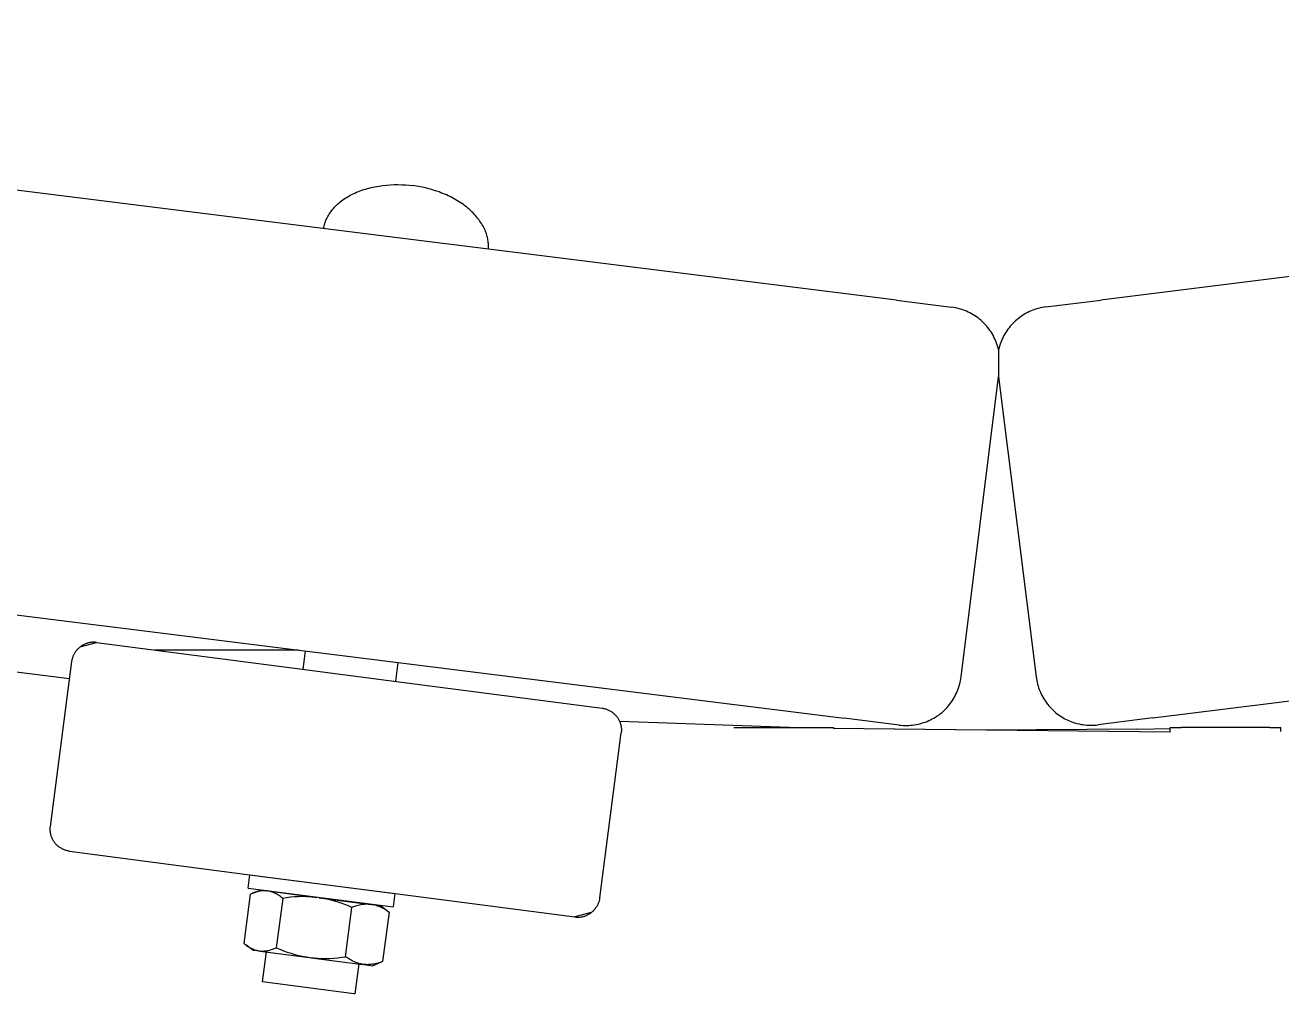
# Model space of a CAD drawing. Header units: millimetres. Extents: x -779 to 3049, y 55 to 2500.
# Drawn here: x 1229.2 to 1342.5, y 1976.3 to 2063.7 of the extents above; entities that cross this region are included whole.
import ezdxf

# ---------------------------------------------------------------- set-up
doc = ezdxf.new("R2010")
doc.units = ezdxf.units.MM
doc.layers.add('ZANO_R', color=7, linetype='Continuous', lineweight=0)
doc.layers.add('ZANO_W', color=1, linetype='Continuous', lineweight=0)
doc.styles.add('Arial', font='arial.ttf')
doc.styles.get("Standard").update_dxf_attribs({"font": 'ARIALUNI.TTF'})
doc.dimstyles.new('pl i ang', dxfattribs={"dimtxt": 50, "dimasz": 50, "dimexe": 1.25, "dimexo": 0.625, "dimgap": 10, "dimtad": 1, "dimtoh": 1, "dimtxsty": 'Standard', "dimcen": 2.5, "dimclrd": 1, "dimclre": 1, "dimclrt": 1, "dimadec": 0, "dimazin": 0, "dimtfac": 1, "dimtmove": 0, "dimatfit": 3, "dimfxl": 1, "dimarcsym": 1})

# ---------------------------------------------------------------- blocks, each defined once
blk = doc.blocks.new('*D388')
at = {"layer": 'ZANO_W', "color": 1, "lineweight": -2}
for p, q in [((1098.91, 2242.71), (1098.91, 2159.05)), ((1542.08, 2012.95), (1542.08, 2179.05)), ((1128.91, 2169.05), (1512.08, 2169.05))]:
    blk.add_line(p, q, dxfattribs=at)
at = {"layer": 'ZANO_W', "color": 1}
for points in [[(1128.91, 2174.05), (1128.91, 2164.05), (1098.91, 2169.05)], [(1512.08, 2164.05), (1512.08, 2174.05), (1542.08, 2169.05)]]:
    blk.add_solid(points, dxfattribs=at)
at = {"layer": 'ZANO_W', "color": 1, "insert": (1320.49, 2194.37), "char_height": 30, "attachment_point": 5, "style": 'Arial'}
blk.add_mtext('443', dxfattribs=at)

msp = doc.modelspace()

# ---------------------------------------------------------------- linework, layer by layer
at = {"layer": 'ZANO_R'}
for p, q in [((1307.85, 2038.91), (1149.09, 2058.75)), ((1485.05, 2058.77), (1326.28, 2038.93)), ((1260.6, 2049.12), (1260.77, 2049.16)), ((1260.77, 2049.16), (1260.95, 2049.19)), ((1260.95, 2049.19), (1261.12, 2049.22)), ((1261.12, 2049.22), (1261.3, 2049.25)), ((1261.3, 2049.25), (1261.47, 2049.27)), ((1261.47, 2049.27), (1261.82, 2049.31)), ((1261.82, 2049.31), (1262.17, 2049.34)), ((1262.17, 2049.34), (1262.52, 2049.35)), ((1262.52, 2049.35), (1262.87, 2049.35)), ((1262.87, 2049.35), (1263.21, 2049.34)), ((1263.21, 2049.34), (1263.55, 2049.33)), ((1263.55, 2049.33), (1263.88, 2049.3)), ((1263.88, 2049.3), (1264.21, 2049.26)), ((1264.54, 2049.21), (1264.21, 2049.26)), ((1264.88, 2049.15), (1264.54, 2049.21)), ((1265.22, 2049.08), (1264.88, 2049.15)), ((1257.89, 2047.97), (1258.01, 2048.05)), ((1258.01, 2048.05), (1258.14, 2048.14)), ((1258.14, 2048.14), (1258.27, 2048.22)), ((1258.27, 2048.22), (1258.41, 2048.3)), ((1258.41, 2048.3), (1258.55, 2048.38)), ((1258.55, 2048.38), (1258.69, 2048.45)), ((1258.69, 2048.45), (1258.83, 2048.52)), ((1258.83, 2048.52), (1258.98, 2048.59)), ((1258.98, 2048.59), (1259.13, 2048.66)), ((1259.13, 2048.66), (1259.29, 2048.72)), ((1259.29, 2048.72), (1259.45, 2048.78)), ((1259.45, 2048.78), (1259.6, 2048.84)), ((1259.6, 2048.84), (1259.77, 2048.9)), ((1259.77, 2048.9), (1259.93, 2048.95)), ((1259.93, 2048.95), (1260.1, 2049)), ((1260.1, 2049), (1260.26, 2049.04)), ((1260.26, 2049.04), (1260.43, 2049.08)), ((1260.43, 2049.08), (1260.6, 2049.12)), ((1265.55, 2049), (1265.22, 2049.08)), ((1265.89, 2048.91), (1265.55, 2049)), ((1266.23, 2048.8), (1265.89, 2048.91)), ((1266.57, 2048.69), (1266.23, 2048.8)), ((1266.74, 2048.62), (1266.57, 2048.69)), ((1266.9, 2048.56), (1266.74, 2048.62)), ((1267.07, 2048.49), (1266.9, 2048.56)), ((1267.23, 2048.41), (1267.07, 2048.49)), ((1267.4, 2048.34), (1267.23, 2048.41)), ((1267.56, 2048.26), (1267.4, 2048.34)), ((1267.71, 2048.18), (1267.56, 2048.26)), ((1267.87, 2048.1), (1267.71, 2048.18)), ((1268.02, 2048.01), (1267.87, 2048.1)), ((1268.18, 2047.92), (1268.02, 2048.01)), ((1256.71, 2046.78), (1256.79, 2046.89)), ((1256.79, 2046.89), (1256.87, 2046.99)), ((1256.87, 2046.99), (1256.95, 2047.1)), ((1256.95, 2047.1), (1257.04, 2047.2)), ((1257.04, 2047.2), (1257.13, 2047.3)), ((1257.13, 2047.3), (1257.22, 2047.4)), ((1257.22, 2047.4), (1257.32, 2047.5)), ((1257.32, 2047.5), (1257.43, 2047.6)), ((1257.43, 2047.6), (1257.54, 2047.69)), ((1257.54, 2047.69), (1257.65, 2047.79)), ((1257.65, 2047.79), (1257.76, 2047.88)), ((1257.76, 2047.88), (1257.89, 2047.97)), ((1268.33, 2047.83), (1268.18, 2047.92)), ((1268.47, 2047.74), (1268.33, 2047.83)), ((1268.62, 2047.64), (1268.47, 2047.74)), ((1268.76, 2047.54), (1268.62, 2047.64)), ((1268.89, 2047.44), (1268.76, 2047.54)), ((1269.03, 2047.34), (1268.89, 2047.44)), ((1269.16, 2047.23), (1269.03, 2047.34)), ((1269.28, 2047.12), (1269.16, 2047.23)), ((1269.4, 2047.02), (1269.28, 2047.12)), ((1269.52, 2046.9), (1269.4, 2047.02)), ((1269.64, 2046.79), (1269.52, 2046.9)), ((1256.21, 2045.7), (1256.25, 2045.81)), ((1256.25, 2045.81), (1256.28, 2045.92)), ((1256.28, 2045.92), (1256.32, 2046.03)), ((1256.32, 2046.03), (1256.36, 2046.13)), ((1256.36, 2046.13), (1256.41, 2046.24)), ((1256.41, 2046.24), (1256.46, 2046.35)), ((1256.46, 2046.35), (1256.52, 2046.46)), ((1256.52, 2046.46), (1256.58, 2046.57)), ((1256.58, 2046.57), (1256.64, 2046.68)), ((1256.64, 2046.68), (1256.71, 2046.78)), ((1269.75, 2046.68), (1269.64, 2046.79)), ((1269.85, 2046.56), (1269.75, 2046.68)), ((1269.96, 2046.44), (1269.85, 2046.56)), ((1270.05, 2046.33), (1269.96, 2046.44)), ((1270.15, 2046.21), (1270.05, 2046.33)), ((1270.23, 2046.09), (1270.15, 2046.21)), ((1270.32, 2045.96), (1270.23, 2046.09)), ((1270.4, 2045.84), (1270.32, 2045.96)), ((1270.47, 2045.72), (1270.4, 2045.84)), ((1256.15, 2045.37), (1256.16, 2045.48)), ((1256.16, 2045.48), (1256.19, 2045.59)), ((1256.19, 2045.59), (1256.21, 2045.7)), ((1270.54, 2045.6), (1270.47, 2045.72)), ((1270.6, 2045.47), (1270.54, 2045.6)), ((1270.66, 2045.35), (1270.6, 2045.47)), ((1270.72, 2045.23), (1270.66, 2045.35)), ((1270.77, 2045.12), (1270.72, 2045.23)), ((1270.81, 2045.01), (1270.77, 2045.12)), ((1270.85, 2044.9), (1270.81, 2045.01)), ((1270.88, 2044.79), (1270.85, 2044.9)), ((1270.91, 2044.68), (1270.88, 2044.79)), ((1270.94, 2044.57), (1270.91, 2044.68)), ((1270.96, 2044.46), (1270.94, 2044.57)), ((1270.98, 2044.35), (1270.96, 2044.46)), ((1271, 2044.24), (1270.98, 2044.35)), ((1271.01, 2044.13), (1271, 2044.24)), ((1271.02, 2044.03), (1271.01, 2044.13)), ((1271.03, 2043.92), (1271.02, 2044.03)), ((1271.02, 2043.51), (1271.03, 2043.61)), ((1271.03, 2043.82), (1271.03, 2043.92)), ((1271.03, 2043.71), (1271.03, 2043.82)), ((1271.03, 2043.61), (1271.03, 2043.71)), ((1321.33, 2038.31), (1326.28, 2038.93)), ((1307.85, 2038.91), (1312.82, 2038.29)), ((1312.99, 2038.26), (1312.82, 2038.29)), ((1313.16, 2038.23), (1312.99, 2038.26)), ((1313.33, 2038.2), (1313.16, 2038.23)), ((1313.5, 2038.15), (1313.33, 2038.2)), ((1313.67, 2038.11), (1313.5, 2038.15)), ((1313.83, 2038.05), (1313.67, 2038.11)), ((1314, 2037.99), (1313.83, 2038.05)), ((1314.16, 2037.93), (1314, 2037.99)), ((1314.32, 2037.85), (1314.16, 2037.93)), ((1314.47, 2037.78), (1314.32, 2037.85)), ((1319.71, 2037.82), (1319.55, 2037.74)), ((1319.86, 2037.89), (1319.71, 2037.82)), ((1320.01, 2037.96), (1319.86, 2037.89)), ((1320.17, 2038.02), (1320.01, 2037.96)), ((1320.33, 2038.08), (1320.17, 2038.02)), ((1320.49, 2038.13), (1320.33, 2038.08)), ((1320.66, 2038.18), (1320.49, 2038.13)), ((1320.82, 2038.22), (1320.66, 2038.18)), ((1320.99, 2038.25), (1320.82, 2038.22)), ((1321.16, 2038.28), (1320.99, 2038.25)), ((1321.32, 2038.31), (1321.16, 2038.28)), ((1321.33, 2038.31), (1321.32, 2038.31)), ((1314.63, 2037.7), (1314.47, 2037.78)), ((1314.78, 2037.61), (1314.63, 2037.7)), ((1314.92, 2037.52), (1314.78, 2037.61)), ((1315.07, 2037.42), (1314.92, 2037.52)), ((1315.21, 2037.32), (1315.07, 2037.42)), ((1315.35, 2037.21), (1315.21, 2037.32)), ((1315.48, 2037.1), (1315.35, 2037.21)), ((1315.61, 2036.98), (1315.48, 2037.1)), ((1315.73, 2036.86), (1315.61, 2036.98)), ((1315.86, 2036.73), (1315.73, 2036.86)), ((1315.97, 2036.6), (1315.86, 2036.73)), ((1318.23, 2036.69), (1318.12, 2036.56)), ((1318.34, 2036.81), (1318.23, 2036.69)), ((1318.46, 2036.93), (1318.34, 2036.81)), ((1318.59, 2037.05), (1318.46, 2036.93)), ((1318.71, 2037.16), (1318.59, 2037.05)), ((1318.85, 2037.27), (1318.71, 2037.16)), ((1318.98, 2037.37), (1318.85, 2037.27)), ((1319.12, 2037.47), (1318.98, 2037.37)), ((1319.26, 2037.56), (1319.12, 2037.47)), ((1319.41, 2037.65), (1319.26, 2037.56)), ((1319.55, 2037.74), (1319.41, 2037.65)), ((1316.08, 2036.47), (1315.97, 2036.6)), ((1316.19, 2036.33), (1316.08, 2036.47)), ((1316.29, 2036.19), (1316.19, 2036.33)), ((1316.39, 2036.05), (1316.29, 2036.19)), ((1316.48, 2035.9), (1316.39, 2036.05)), ((1316.57, 2035.75), (1316.48, 2035.9)), ((1316.65, 2035.59), (1316.57, 2035.75)), ((1316.73, 2035.44), (1316.65, 2035.59)), ((1317.47, 2035.57), (1317.39, 2035.42)), ((1317.54, 2035.72), (1317.47, 2035.57)), ((1317.63, 2035.87), (1317.54, 2035.72)), ((1317.72, 2036.01), (1317.63, 2035.87)), ((1317.81, 2036.16), (1317.72, 2036.01)), ((1317.91, 2036.29), (1317.81, 2036.16)), ((1318.01, 2036.43), (1317.91, 2036.29)), ((1318.12, 2036.56), (1318.01, 2036.43)), ((1316.8, 2035.28), (1316.73, 2035.44)), ((1316.86, 2035.12), (1316.8, 2035.28)), ((1316.92, 2034.95), (1316.86, 2035.12)), ((1316.98, 2034.79), (1316.92, 2034.95)), ((1317.03, 2034.62), (1316.98, 2034.79)), ((1317.07, 2034.45), (1317.03, 2034.62)), ((1317.11, 2034.62), (1317.07, 2034.45)), ((1317.07, 2034.45), (1317.07, 2032.01)), ((1317.15, 2034.78), (1317.11, 2034.62)), ((1317.21, 2034.94), (1317.15, 2034.78)), ((1317.26, 2035.1), (1317.21, 2034.94)), ((1317.32, 2035.26), (1317.26, 2035.1)), ((1317.39, 2035.42), (1317.32, 2035.26)), ((1313.68, 2004.92), (1317.07, 2032.01)), ((1317.07, 2032.01), (1320.45, 2004.94)), ((1144.38, 2021.04), (1303.14, 2001.2)), ((1331, 2001.22), (1489.76, 2021.06)), ((1233.22, 2004.75), (1210.4, 2007.62)), ((1233.73, 2007.14), (1233.76, 2007.19)), ((1233.76, 2007.19), (1233.8, 2007.25)), ((1233.8, 2007.25), (1233.85, 2007.3)), ((1233.85, 2007.3), (1233.89, 2007.36)), ((1233.89, 2007.36), (1233.93, 2007.41)), ((1233.93, 2007.41), (1233.98, 2007.46)), ((1233.98, 2007.46), (1234.03, 2007.5)), ((1234.03, 2007.5), (1234.08, 2007.55)), ((1234.08, 2007.55), (1234.13, 2007.59)), ((1234.13, 2007.59), (1234.19, 2007.64)), ((1234.19, 2007.64), (1235.66, 2008.04)), ((1234.24, 2007.68), (1234.19, 2007.64)), ((1234.3, 2007.72), (1234.24, 2007.68)), ((1234.35, 2007.75), (1234.3, 2007.72)), ((1234.41, 2007.79), (1234.35, 2007.75)), ((1234.47, 2007.82), (1234.41, 2007.79)), ((1234.53, 2007.85), (1234.47, 2007.82)), ((1234.6, 2007.88), (1234.53, 2007.85)), ((1234.66, 2007.91), (1234.6, 2007.88)), ((1234.72, 2007.93), (1234.66, 2007.91)), ((1234.79, 2007.95), (1234.72, 2007.93)), ((1234.85, 2007.97), (1234.79, 2007.95)), ((1234.92, 2007.99), (1234.85, 2007.97)), ((1234.98, 2008.01), (1234.92, 2007.99)), ((1235.05, 2008.02), (1234.98, 2008.01)), ((1235.12, 2008.03), (1235.05, 2008.02)), ((1235.19, 2008.04), (1235.12, 2008.03)), ((1235.25, 2008.05), (1235.19, 2008.04)), ((1235.32, 2008.05), (1235.25, 2008.05)), ((1235.39, 2008.05), (1235.32, 2008.05)), ((1235.46, 2008.05), (1235.39, 2008.05)), ((1235.53, 2008.05), (1235.46, 2008.05)), ((1235.6, 2008.04), (1235.53, 2008.05)), ((1235.66, 2008.04), (1235.6, 2008.04)), ((1235.66, 2008.04), (1253.51, 2005.72)), ((1240.89, 2007.36), (1253.89, 2007.36)), ((1254.31, 2005.61), (1254.52, 2007.28)), ((1231.49, 1991.43), (1233.42, 2006.31)), ((1233.42, 2006.31), (1233.43, 2006.38)), ((1233.43, 2006.38), (1233.44, 2006.44)), ((1233.44, 2006.44), (1233.46, 2006.51)), ((1233.46, 2006.51), (1233.48, 2006.58)), ((1233.48, 2006.58), (1233.5, 2006.64)), ((1233.5, 2006.64), (1233.52, 2006.71)), ((1233.52, 2006.71), (1233.54, 2006.77)), ((1233.54, 2006.77), (1233.57, 2006.84)), ((1233.57, 2006.84), (1233.59, 2006.9)), ((1233.59, 2006.9), (1233.62, 2006.96)), ((1233.62, 2006.96), (1233.66, 2007.02)), ((1233.66, 2007.02), (1233.69, 2007.08)), ((1233.69, 2007.08), (1233.73, 2007.14)), ((1262.86, 2006.24), (1262.64, 2004.53)), ((1253.51, 2005.72), (1263.43, 2004.43)), ((1320.45, 2004.94), (1320.48, 2004.77)), ((1263.43, 2004.43), (1281.28, 2002.11)), ((1313.4, 2003.77), (1313.46, 2003.93)), ((1313.46, 2003.93), (1313.51, 2004.09)), ((1313.51, 2004.09), (1313.55, 2004.25)), ((1313.55, 2004.25), (1313.6, 2004.42)), ((1313.6, 2004.42), (1313.63, 2004.59)), ((1313.63, 2004.59), (1313.66, 2004.75)), ((1313.66, 2004.75), (1313.68, 2004.92)), ((1320.48, 2004.77), (1320.51, 2004.6)), ((1320.51, 2004.6), (1320.54, 2004.44)), ((1320.54, 2004.44), (1320.58, 2004.27)), ((1320.58, 2004.27), (1320.63, 2004.11)), ((1320.63, 2004.11), (1320.68, 2003.94)), ((1320.68, 2003.94), (1320.74, 2003.78)), ((1312.74, 2002.57), (1312.84, 2002.71)), ((1312.84, 2002.71), (1312.94, 2002.85)), ((1312.94, 2002.85), (1313.03, 2003)), ((1313.03, 2003), (1313.11, 2003.15)), ((1313.11, 2003.15), (1313.19, 2003.3)), ((1313.19, 2003.3), (1313.26, 2003.45)), ((1313.26, 2003.45), (1313.33, 2003.61)), ((1313.33, 2003.61), (1313.4, 2003.77)), ((1320.74, 2003.78), (1320.81, 2003.62)), ((1320.81, 2003.62), (1320.87, 2003.47)), ((1320.87, 2003.47), (1320.95, 2003.31)), ((1320.95, 2003.31), (1321.03, 2003.16)), ((1321.03, 2003.16), (1321.11, 2003.02)), ((1321.11, 2003.02), (1321.2, 2002.87)), ((1321.2, 2002.87), (1321.3, 2002.73)), ((1321.3, 2002.73), (1321.39, 2002.59)), ((1281.28, 2002.11), (1281.35, 2002.1)), ((1281.35, 2002.1), (1281.41, 2002.09)), ((1281.41, 2002.09), (1281.48, 2002.07)), ((1281.48, 2002.07), (1281.55, 2002.05)), ((1281.55, 2002.05), (1281.61, 2002.04)), ((1281.61, 2002.04), (1281.68, 2002.01)), ((1281.68, 2002.01), (1281.74, 2001.99)), ((1281.74, 2001.99), (1281.81, 2001.97)), ((1281.81, 2001.97), (1281.87, 2001.94)), ((1281.87, 2001.94), (1281.93, 2001.91)), ((1281.93, 2001.91), (1281.99, 2001.88)), ((1281.99, 2001.88), (1282.05, 2001.84)), ((1282.05, 2001.84), (1282.11, 2001.81)), ((1282.11, 2001.81), (1282.16, 2001.77)), ((1282.16, 2001.77), (1282.22, 2001.73)), ((1282.22, 2001.73), (1282.27, 2001.69)), ((1282.27, 2001.69), (1282.33, 2001.64)), ((1282.33, 2001.64), (1282.38, 2001.6)), ((1282.38, 2001.6), (1282.43, 2001.55)), ((1282.43, 2001.55), (1282.47, 2001.5)), ((1311.66, 2001.49), (1311.79, 2001.6)), ((1311.79, 2001.6), (1311.93, 2001.7)), ((1311.93, 2001.7), (1312.06, 2001.81)), ((1312.06, 2001.81), (1312.18, 2001.93)), ((1312.18, 2001.93), (1312.3, 2002.05)), ((1312.3, 2002.05), (1312.42, 2002.17)), ((1312.42, 2002.17), (1312.53, 2002.3)), ((1312.53, 2002.3), (1312.64, 2002.43)), ((1312.64, 2002.43), (1312.74, 2002.57)), ((1321.39, 2002.59), (1321.5, 2002.45)), ((1321.5, 2002.45), (1321.61, 2002.32)), ((1321.61, 2002.32), (1321.72, 2002.19)), ((1321.72, 2002.19), (1321.84, 2002.07)), ((1321.84, 2002.07), (1321.96, 2001.95)), ((1321.96, 2001.95), (1322.08, 2001.83)), ((1322.08, 2001.83), (1322.21, 2001.72)), ((1322.21, 2001.72), (1322.35, 2001.61)), ((1322.35, 2001.61), (1322.48, 2001.51)), ((1282.47, 2001.5), (1282.52, 2001.45)), ((1282.52, 2001.45), (1282.56, 2001.4)), ((1282.56, 2001.4), (1282.61, 2001.35)), ((1282.61, 2001.35), (1282.65, 2001.29)), ((1282.65, 2001.29), (1282.69, 2001.23)), ((1282.69, 2001.23), (1282.72, 2001.18)), ((1282.72, 2001.18), (1282.76, 2001.12)), ((1282.76, 2001.12), (1282.79, 2001.06)), ((1282.79, 2001.06), (1282.82, 2001)), ((1282.82, 2001), (1282.85, 2000.94)), ((1282.85, 2000.94), (1282.88, 2000.87)), ((1298.17, 2000.36), (1282.87, 2000.9)), ((1282.88, 2000.87), (1282.9, 2000.81)), ((1282.9, 2000.81), (1282.92, 2000.74)), ((1282.92, 2000.74), (1282.94, 2000.68)), ((1282.94, 2000.68), (1282.96, 2000.61)), ((1282.96, 2000.61), (1282.98, 2000.55)), ((1282.98, 2000.55), (1282.99, 2000.48)), ((1282.99, 2000.48), (1283, 2000.41)), ((1283, 2000.41), (1283.01, 2000.34)), ((1308.1, 2000.58), (1303.14, 2001.2)), ((1308.1, 2000.58), (1308.1, 2000.58)), ((1308.1, 2000.58), (1308.27, 2000.56)), ((1308.27, 2000.56), (1308.44, 2000.55)), ((1308.44, 2000.55), (1308.61, 2000.54)), ((1308.61, 2000.54), (1308.78, 2000.54)), ((1308.78, 2000.54), (1308.96, 2000.55)), ((1308.96, 2000.55), (1309.13, 2000.56)), ((1309.13, 2000.56), (1309.3, 2000.58)), ((1309.3, 2000.58), (1309.47, 2000.6)), ((1309.47, 2000.6), (1309.63, 2000.63)), ((1309.63, 2000.63), (1309.8, 2000.66)), ((1309.8, 2000.66), (1309.97, 2000.7)), ((1309.97, 2000.7), (1310.13, 2000.74)), ((1310.13, 2000.74), (1310.29, 2000.8)), ((1310.29, 2000.8), (1310.46, 2000.85)), ((1310.46, 2000.85), (1310.61, 2000.91)), ((1310.61, 2000.91), (1310.77, 2000.98)), ((1310.77, 2000.98), (1310.93, 2001.05)), ((1310.93, 2001.05), (1311.08, 2001.13)), ((1311.08, 2001.13), (1311.23, 2001.21)), ((1311.23, 2001.21), (1311.37, 2001.3)), ((1311.37, 2001.3), (1311.52, 2001.4)), ((1311.52, 2001.4), (1311.66, 2001.49)), ((1322.48, 2001.51), (1322.62, 2001.41)), ((1322.62, 2001.41), (1322.77, 2001.32)), ((1322.77, 2001.32), (1322.91, 2001.23)), ((1322.91, 2001.23), (1323.06, 2001.15)), ((1323.06, 2001.15), (1323.21, 2001.07)), ((1323.21, 2001.07), (1323.37, 2001)), ((1323.37, 2001), (1323.52, 2000.93)), ((1323.52, 2000.93), (1323.68, 2000.87)), ((1323.68, 2000.87), (1323.84, 2000.81)), ((1323.84, 2000.81), (1324.01, 2000.76)), ((1324.01, 2000.76), (1324.17, 2000.72)), ((1324.17, 2000.72), (1324.34, 2000.68)), ((1324.34, 2000.68), (1324.51, 2000.64)), ((1324.51, 2000.64), (1324.67, 2000.62)), ((1324.67, 2000.62), (1324.84, 2000.59)), ((1324.84, 2000.59), (1325.01, 2000.58)), ((1325.01, 2000.58), (1325.18, 2000.57)), ((1325.18, 2000.57), (1325.35, 2000.56)), ((1325.35, 2000.56), (1325.52, 2000.56)), ((1325.52, 2000.56), (1325.7, 2000.57)), ((1325.7, 2000.57), (1325.87, 2000.58)), ((1325.87, 2000.58), (1326.04, 2000.6)), ((1331, 2001.22), (1326.04, 2000.6)), ((1281.07, 1984.99), (1283.01, 1999.87)), ((1283.01, 2000.34), (1283.02, 2000.28)), ((1283.02, 2000), (1283.01, 1999.94)), ((1283.01, 1999.94), (1283.01, 1999.87)), ((1283.02, 2000.28), (1283.02, 2000.21)), ((1283.02, 2000.21), (1283.02, 2000.14)), ((1283.02, 2000.14), (1283.02, 2000.07)), ((1283.02, 2000.07), (1283.02, 2000)), ((1293.17, 2000.36), (1301.17, 2000.36)), ((1298.17, 2000.36), (1298.17, 2000.36)), ((1301.17, 2000.36), (1302.17, 2000.36)), ((1302.17, 2000.36), (1302.17, 2000.26)), ((1315.9, 2000.12), (1302.17, 2000.27)), ((1332.54, 1999.94), (1302.17, 2000.26)), ((1329.63, 2000.21), (1315.9, 2000.12)), ((1329.63, 2000.21), (1332.54, 2000.27)), ((1332.54, 1999.94), (1332.54, 2000.36)), ((1332.54, 2000.36), (1333.54, 2000.36)), ((1341.54, 2000.36), (1333.54, 2000.36)), ((1341.54, 2000.36), (1342.54, 2000.36)), ((1342.54, 2000.01), (1342.54, 2000.36)), ((1231.48, 1991.37), (1231.49, 1991.43)), ((1231.48, 1991.3), (1231.48, 1991.37)), ((1231.47, 1991.23), (1231.48, 1991.3)), ((1231.47, 1991.16), (1231.47, 1991.23)), ((1231.48, 1991.09), (1231.47, 1991.16)), ((1231.48, 1991.03), (1231.48, 1991.09)), ((1231.49, 1990.96), (1231.48, 1991.03)), ((1231.49, 1990.89), (1231.49, 1990.96)), ((1231.51, 1990.82), (1231.49, 1990.89)), ((1231.52, 1990.75), (1231.51, 1990.82)), ((1231.53, 1990.69), (1231.52, 1990.75)), ((1231.55, 1990.62), (1231.53, 1990.69)), ((1231.57, 1990.56), (1231.55, 1990.62)), ((1231.59, 1990.49), (1231.57, 1990.56)), ((1231.62, 1990.43), (1231.59, 1990.49)), ((1231.65, 1990.37), (1231.62, 1990.43)), ((1231.67, 1990.3), (1231.65, 1990.37)), ((1231.71, 1990.24), (1231.67, 1990.3)), ((1231.74, 1990.18), (1231.71, 1990.24)), ((1231.77, 1990.12), (1231.74, 1990.18)), ((1231.81, 1990.07), (1231.77, 1990.12)), ((1231.85, 1990.01), (1231.81, 1990.07)), ((1231.89, 1989.96), (1231.85, 1990.01)), ((1231.93, 1989.9), (1231.89, 1989.96)), ((1231.98, 1989.85), (1231.93, 1989.9)), ((1232.02, 1989.8), (1231.98, 1989.85)), ((1232.07, 1989.75), (1232.02, 1989.8)), ((1232.12, 1989.7), (1232.07, 1989.75)), ((1232.17, 1989.66), (1232.12, 1989.7)), ((1232.22, 1989.61), (1232.17, 1989.66)), ((1232.28, 1989.57), (1232.22, 1989.61)), ((1232.33, 1989.53), (1232.28, 1989.57)), ((1232.39, 1989.5), (1232.33, 1989.53)), ((1232.45, 1989.46), (1232.39, 1989.5)), ((1232.51, 1989.43), (1232.45, 1989.46)), ((1232.57, 1989.39), (1232.51, 1989.43)), ((1232.63, 1989.36), (1232.57, 1989.39)), ((1232.69, 1989.34), (1232.63, 1989.36)), ((1232.75, 1989.31), (1232.69, 1989.34)), ((1232.82, 1989.29), (1232.75, 1989.31)), ((1232.88, 1989.27), (1232.82, 1989.29)), ((1232.95, 1989.25), (1232.88, 1989.27)), ((1233.01, 1989.23), (1232.95, 1989.25)), ((1233.08, 1989.22), (1233.01, 1989.23)), ((1233.15, 1989.2), (1233.08, 1989.22)), ((1233.22, 1989.19), (1233.15, 1989.2)), ((1233.22, 1989.19), (1251.07, 1986.87)), ((1249.33, 1985.88), (1249.48, 1987.07)), ((1249.48, 1987.07), (1262.57, 1985.37)), ((1251.07, 1986.87), (1260.98, 1985.59)), ((1249.33, 1985.88), (1262.42, 1984.18)), ((1249.75, 1985.4), (1250.45, 1985.69)), ((1250.45, 1985.69), (1250.45, 1985.69)), ((1250.45, 1985.69), (1250.45, 1985.69)), ((1250.45, 1985.69), (1250.45, 1985.69)), ((1250.45, 1985.69), (1250.45, 1985.69)), ((1250.45, 1985.69), (1250.45, 1985.69)), ((1250.45, 1985.69), (1250.46, 1985.69)), ((1250.46, 1985.69), (1250.49, 1985.69)), ((1250.49, 1985.69), (1250.6, 1985.67)), ((1250.6, 1985.67), (1251.03, 1985.62)), ((1251.86, 1986.76), (1251.86, 1986.77)), ((1260.19, 1985.69), (1260.19, 1985.68)), ((1248.98, 1980.87), (1249.55, 1985.32)), ((1249.64, 1985.36), (1249.55, 1985.32)), ((1249.72, 1985.4), (1249.64, 1985.36)), ((1249.81, 1985.43), (1249.72, 1985.4)), ((1249.89, 1985.46), (1249.81, 1985.43)), ((1249.98, 1985.49), (1249.89, 1985.46)), ((1250.07, 1985.52), (1249.98, 1985.49)), ((1250.16, 1985.54), (1250.07, 1985.52)), ((1250.25, 1985.56), (1250.16, 1985.54)), ((1250.34, 1985.58), (1250.25, 1985.56)), ((1250.43, 1985.6), (1250.34, 1985.58)), ((1250.52, 1985.61), (1250.43, 1985.6)), ((1250.61, 1985.62), (1250.52, 1985.61)), ((1250.7, 1985.62), (1250.61, 1985.62)), ((1250.8, 1985.62), (1250.7, 1985.62)), ((1250.89, 1985.62), (1250.8, 1985.62)), ((1250.98, 1985.62), (1250.89, 1985.62)), ((1251.07, 1985.61), (1250.98, 1985.62)), ((1251.16, 1985.6), (1251.07, 1985.61)), ((1251.11, 1985.61), (1255.53, 1985.03)), ((1251.25, 1985.58), (1251.16, 1985.6)), ((1251.34, 1985.55), (1251.25, 1985.58)), ((1251.43, 1985.53), (1251.34, 1985.55)), ((1251.52, 1985.5), (1251.43, 1985.53)), ((1251.6, 1985.47), (1251.52, 1985.5)), ((1251.69, 1985.43), (1251.6, 1985.47)), ((1251.77, 1985.39), (1251.69, 1985.43)), ((1251.7, 1985.53), (1251.71, 1985.57)), ((1251.86, 1985.35), (1251.77, 1985.39)), ((1251.94, 1985.31), (1251.86, 1985.35)), ((1252.46, 1984.94), (1251.88, 1980.49)), ((1252.02, 1985.27), (1251.94, 1985.31)), ((1252.1, 1985.22), (1252.02, 1985.27)), ((1252.17, 1985.17), (1252.1, 1985.22)), ((1252.25, 1985.11), (1252.17, 1985.17)), ((1252.32, 1985.06), (1252.25, 1985.11)), ((1252.39, 1985), (1252.32, 1985.06)), ((1252.46, 1984.94), (1252.39, 1985)), ((1252.81, 1984.99), (1252.46, 1984.94)), ((1253.17, 1985.04), (1252.81, 1984.99)), ((1253.52, 1985.07), (1253.17, 1985.04)), ((1253.87, 1985.09), (1253.52, 1985.07)), ((1254.23, 1985.1), (1253.87, 1985.09)), ((1254.59, 1985.09), (1254.23, 1985.1)), ((1254.94, 1985.08), (1254.59, 1985.09)), ((1255.29, 1985.05), (1254.94, 1985.08)), ((1255.65, 1985.02), (1255.29, 1985.05)), ((1256, 1984.96), (1255.65, 1985.02)), ((1255.76, 1985), (1260.4, 1984.4)), ((1256.35, 1984.9), (1256, 1984.96)), ((1256.7, 1984.82), (1256.35, 1984.9)), ((1257.04, 1984.73), (1256.7, 1984.82)), ((1257.38, 1984.63), (1257.04, 1984.73)), ((1257.72, 1984.52), (1257.38, 1984.63)), ((1260.98, 1985.59), (1278.83, 1983.27)), ((1262.57, 1985.37), (1262.42, 1984.18)), ((1280.96, 1984.53), (1280.93, 1984.47)), ((1280.98, 1984.59), (1280.96, 1984.53)), ((1281, 1984.66), (1280.98, 1984.59)), ((1281.02, 1984.72), (1281, 1984.66)), ((1281.04, 1984.79), (1281.02, 1984.72)), ((1281.05, 1984.86), (1281.04, 1984.79)), ((1281.06, 1984.92), (1281.05, 1984.86)), ((1281.07, 1984.99), (1281.06, 1984.92)), ((1258.05, 1984.4), (1257.72, 1984.52)), ((1258.38, 1984.27), (1258.05, 1984.4)), ((1258.13, 1979.68), (1258.71, 1984.13)), ((1258.71, 1984.13), (1258.38, 1984.27)), ((1258.82, 1984.17), (1258.71, 1984.13)), ((1258.93, 1984.21), (1258.82, 1984.17)), ((1259.04, 1984.25), (1258.93, 1984.21)), ((1259.15, 1984.28), (1259.04, 1984.25)), ((1259.27, 1984.31), (1259.15, 1984.28)), ((1259.38, 1984.34), (1259.27, 1984.31)), ((1259.5, 1984.36), (1259.38, 1984.34)), ((1259.62, 1984.38), (1259.5, 1984.36)), ((1259.73, 1984.39), (1259.62, 1984.38)), ((1259.85, 1984.4), (1259.73, 1984.39)), ((1259.97, 1984.41), (1259.85, 1984.4)), ((1260.09, 1984.41), (1259.97, 1984.41)), ((1260.04, 1984.49), (1260.03, 1984.45)), ((1260.21, 1984.41), (1260.09, 1984.41)), ((1260.32, 1984.41), (1260.21, 1984.41)), ((1260.44, 1984.4), (1260.32, 1984.41)), ((1260.56, 1984.37), (1260.44, 1984.4)), ((1260.49, 1984.39), (1261.28, 1984.29)), ((1260.67, 1984.35), (1260.56, 1984.37)), ((1260.79, 1984.32), (1260.67, 1984.35)), ((1260.9, 1984.29), (1260.79, 1984.32)), ((1261.01, 1984.25), (1260.9, 1984.29)), ((1261.13, 1984.21), (1261.01, 1984.25)), ((1261.24, 1984.17), (1261.13, 1984.21)), ((1261.34, 1984.12), (1261.24, 1984.17)), ((1261.28, 1984.29), (1261.93, 1983.79)), ((1261.45, 1984.07), (1261.34, 1984.12)), ((1261.56, 1984.02), (1261.45, 1984.07)), ((1262.05, 1983.7), (1261.47, 1979.25)), ((1261.66, 1983.96), (1261.56, 1984.02)), ((1261.76, 1983.9), (1261.66, 1983.96)), ((1261.86, 1983.83), (1261.76, 1983.9)), ((1261.95, 1983.77), (1261.86, 1983.83)), ((1261.93, 1983.79), (1262.05, 1983.7)), ((1262.05, 1983.7), (1261.95, 1983.77)), ((1280.31, 1983.67), (1278.83, 1983.27)), ((1279.77, 1983.37), (1279.84, 1983.39)), ((1279.84, 1983.39), (1279.9, 1983.42)), ((1279.9, 1983.42), (1279.96, 1983.45)), ((1279.96, 1983.45), (1280.02, 1983.48)), ((1280.02, 1983.48), (1280.08, 1983.51)), ((1280.08, 1983.51), (1280.14, 1983.55)), ((1280.14, 1983.55), (1280.2, 1983.59)), ((1280.2, 1983.59), (1280.26, 1983.62)), ((1280.26, 1983.62), (1280.31, 1983.67)), ((1280.36, 1983.71), (1280.31, 1983.67)), ((1280.42, 1983.75), (1280.36, 1983.71)), ((1280.47, 1983.8), (1280.42, 1983.75)), ((1280.51, 1983.85), (1280.47, 1983.8)), ((1280.56, 1983.9), (1280.51, 1983.85)), ((1280.61, 1983.95), (1280.56, 1983.9)), ((1280.65, 1984), (1280.61, 1983.95)), ((1280.69, 1984.05), (1280.65, 1984)), ((1280.73, 1984.11), (1280.69, 1984.05)), ((1280.77, 1984.17), (1280.73, 1984.11)), ((1280.81, 1984.22), (1280.77, 1984.17)), ((1280.84, 1984.28), (1280.81, 1984.22)), ((1280.87, 1984.34), (1280.84, 1984.28)), ((1280.9, 1984.4), (1280.87, 1984.34)), ((1280.93, 1984.47), (1280.9, 1984.4)), ((1278.83, 1983.27), (1278.9, 1983.26)), ((1278.9, 1983.26), (1278.97, 1983.25)), ((1278.97, 1983.25), (1279.04, 1983.25)), ((1279.04, 1983.25), (1279.1, 1983.25)), ((1279.1, 1983.25), (1279.17, 1983.25)), ((1279.17, 1983.25), (1279.24, 1983.26)), ((1279.24, 1983.26), (1279.31, 1983.26)), ((1279.31, 1983.26), (1279.38, 1983.27)), ((1279.38, 1983.27), (1279.44, 1983.28)), ((1279.44, 1983.28), (1279.51, 1983.29)), ((1279.51, 1983.29), (1279.58, 1983.31)), ((1279.58, 1983.31), (1279.64, 1983.33)), ((1279.64, 1983.33), (1279.71, 1983.35)), ((1279.71, 1983.35), (1279.77, 1983.37)), ((1248.98, 1980.87), (1249.05, 1980.81)), ((1249.05, 1980.81), (1249.12, 1980.75)), ((1249.12, 1980.75), (1249.19, 1980.7)), ((1249.75, 1980.28), (1249.14, 1980.74)), ((1249.19, 1980.7), (1249.27, 1980.64)), ((1249.27, 1980.64), (1249.34, 1980.59)), ((1249.34, 1980.59), (1249.42, 1980.54)), ((1249.42, 1980.54), (1249.5, 1980.5)), ((1249.5, 1980.5), (1249.58, 1980.46)), ((1249.58, 1980.46), (1249.67, 1980.42)), ((1249.67, 1980.42), (1249.75, 1980.38)), ((1249.75, 1980.38), (1249.84, 1980.34)), ((1249.75, 1980.28), (1249.75, 1980.28)), ((1249.75, 1980.28), (1249.75, 1980.28)), ((1249.75, 1980.28), (1249.75, 1980.28)), ((1249.75, 1980.28), (1249.75, 1980.28)), ((1249.75, 1980.28), (1249.75, 1980.28)), ((1249.75, 1980.28), (1249.75, 1980.28)), ((1249.75, 1980.28), (1249.78, 1980.27)), ((1249.78, 1980.27), (1249.9, 1980.26)), ((1249.84, 1980.34), (1249.92, 1980.31)), ((1249.9, 1980.26), (1250.33, 1980.2)), ((1249.92, 1980.31), (1250.01, 1980.28)), ((1250.01, 1980.28), (1250.1, 1980.26)), ((1250.1, 1980.26), (1250.19, 1980.24)), ((1250.19, 1980.24), (1250.28, 1980.22)), ((1250.28, 1980.22), (1250.37, 1980.2)), ((1250.37, 1980.2), (1250.46, 1980.19)), ((1250.41, 1980.19), (1254.85, 1979.62)), ((1250.46, 1980.19), (1250.55, 1980.19)), ((1250.55, 1980.19), (1250.64, 1980.19)), ((1250.64, 1980.19), (1250.74, 1980.19)), ((1250.64, 1977.41), (1251, 1980.12)), ((1250.74, 1980.19), (1250.83, 1980.2)), ((1250.83, 1980.2), (1250.92, 1980.2)), ((1250.92, 1980.2), (1251.01, 1980.22)), ((1251.01, 1980.22), (1251.1, 1980.23)), ((1251.1, 1980.23), (1251.19, 1980.25)), ((1251.19, 1980.25), (1251.28, 1980.27)), ((1251.28, 1980.27), (1251.37, 1980.29)), ((1251.37, 1980.29), (1251.46, 1980.32)), ((1251.46, 1980.32), (1251.55, 1980.35)), ((1251.55, 1980.35), (1251.63, 1980.38)), ((1251.63, 1980.38), (1251.72, 1980.41)), ((1251.72, 1980.41), (1251.8, 1980.45)), ((1251.8, 1980.45), (1251.88, 1980.49)), ((1251.88, 1980.49), (1252.21, 1980.35)), ((1252.21, 1980.35), (1252.54, 1980.22)), ((1252.54, 1980.22), (1252.87, 1980.1)), ((1252.87, 1980.1), (1253.21, 1979.99)), ((1253.21, 1979.99), (1253.55, 1979.89)), ((1253.55, 1979.89), (1253.9, 1979.8)), ((1253.9, 1979.8), (1254.25, 1979.73)), ((1254.25, 1979.73), (1254.59, 1979.66)), ((1254.59, 1979.66), (1254.95, 1979.6)), ((1254.95, 1979.6), (1255.3, 1979.57)), ((1255.04, 1979.59), (1259.69, 1978.99)), ((1255.3, 1979.57), (1255.65, 1979.54)), ((1255.65, 1979.54), (1256.01, 1979.53)), ((1256.01, 1979.53), (1256.36, 1979.53)), ((1256.36, 1979.53), (1256.72, 1979.53)), ((1256.72, 1979.53), (1257.07, 1979.55)), ((1257.07, 1979.55), (1257.43, 1979.59)), ((1257.43, 1979.59), (1257.78, 1979.63)), ((1257.78, 1979.63), (1258.13, 1979.68)), ((1258.23, 1979.61), (1258.13, 1979.68)), ((1258.32, 1979.54), (1258.23, 1979.61)), ((1258.42, 1979.48), (1258.32, 1979.54)), ((1258.52, 1979.42), (1258.42, 1979.48)), ((1258.63, 1979.36), (1258.52, 1979.42)), ((1258.73, 1979.3), (1258.63, 1979.36)), ((1258.84, 1979.25), (1258.73, 1979.3)), ((1258.95, 1979.21), (1258.84, 1979.25)), ((1259.06, 1979.16), (1258.95, 1979.21)), ((1259.33, 1979.03), (1258.97, 1976.33)), ((1259.17, 1979.12), (1259.06, 1979.16)), ((1259.28, 1979.09), (1259.17, 1979.12)), ((1259.39, 1979.05), (1259.28, 1979.09)), ((1259.51, 1979.03), (1259.39, 1979.05)), ((1259.62, 1979), (1259.51, 1979.03)), ((1259.74, 1978.98), (1259.62, 1979)), ((1259.86, 1978.97), (1259.74, 1978.98)), ((1259.79, 1978.97), (1260.58, 1978.87)), ((1259.97, 1978.97), (1259.86, 1978.97)), ((1260.09, 1978.96), (1259.97, 1978.97)), ((1260.21, 1978.97), (1260.09, 1978.96)), ((1260.33, 1978.97), (1260.21, 1978.97)), ((1260.45, 1978.98), (1260.33, 1978.97)), ((1260.56, 1979), (1260.45, 1978.98)), ((1260.68, 1979.01), (1260.56, 1979)), ((1261.33, 1979.19), (1260.58, 1978.87)), ((1260.8, 1979.04), (1260.68, 1979.01)), ((1260.91, 1979.06), (1260.8, 1979.04)), ((1261.03, 1979.09), (1260.91, 1979.06)), ((1261.14, 1979.13), (1261.03, 1979.09)), ((1261.25, 1979.16), (1261.14, 1979.13)), ((1261.36, 1979.2), (1261.25, 1979.16)), ((1261.47, 1979.25), (1261.33, 1979.19)), ((1261.47, 1979.25), (1261.36, 1979.2)), ((1258.89, 1976.34), (1250.64, 1977.41)), ((1258.95, 1976.33), (1258.89, 1976.34)), ((1258.97, 1976.33), (1258.95, 1976.33)), ((1258.97, 1976.33), (1258.97, 1976.33)), ((1258.97, 1976.33), (1258.97, 1976.33)), ((1258.97, 1976.33), (1258.97, 1976.33)), ((1258.97, 1976.33), (1258.97, 1976.33)), ((1258.97, 1976.33), (1258.97, 1976.33)), ((1258.97, 1976.33), (1258.97, 1976.33)), ((1258.97, 1976.33), (1258.97, 1976.33))]:
    msp.add_line(p, q, dxfattribs=at)

# ---------------------------------------------------------------- dimensions: what is measured, and where the dimension line sits
at = {"layer": 'ZANO_W'}
dim = msp.add_linear_dim(base=(1542.08, 2169.05), p1=(1098.91, 2252.71), p2=(1542.08, 2002.95), dimstyle='pl i ang', override={"dimtxt": 30, "dimasz": 30, "dimexe": 10, "dimexo": 10, "dimtoh": 0, "dimdec": 0, "dimtxsty": 'Arial', "dimtdec": 0, "dimtmove": 1}, dxfattribs=at)
dim.commit()
dim.dimension.update_dxf_attribs({"geometry": '*D388', "text_midpoint": (1320.49, 2194.37)})

doc.saveas('drawing.dxf')
